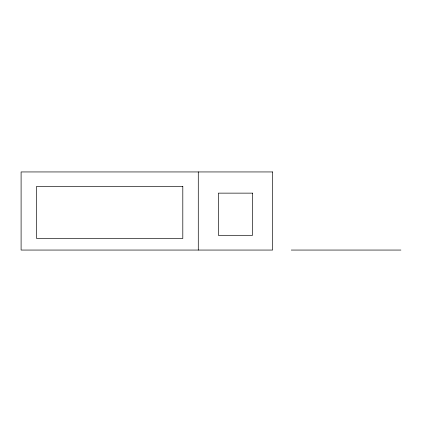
<?xml version="1.0" encoding="UTF-8"?>
<svg xmlns="http://www.w3.org/2000/svg" width="422" height="422" viewBox="0 0 422 422"><rect width="100%" height="100%" fill="white"/><g stroke="black" fill="none" stroke-linecap="round" stroke-linejoin="round"><path stroke-width="0.63" d="M291.275 250.056L400.9 250.056M198.282 171.944L198.282 250.056M272.596 171.944L21.1 171.944L21.1 250.056L272.596 250.056L272.596 171.944M182.805 186.371L36.582 186.371L36.582 238.477L182.805 238.477L182.805 186.371M252.551 193.139L218.332 193.139L218.332 235.312L252.551 235.312L252.551 193.139"/></g></svg>
